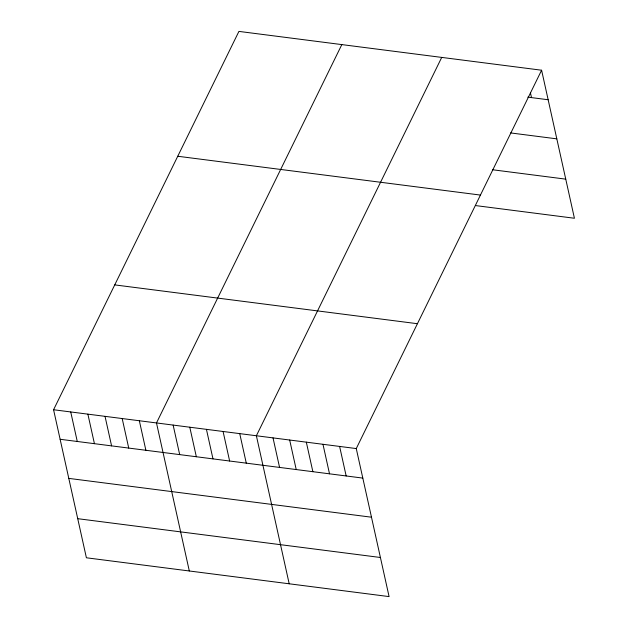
<?xml version="1.0" encoding="UTF-8"?>
<svg xmlns="http://www.w3.org/2000/svg" width="628" height="628" viewBox="0 0 628 628"><rect width="100%" height="100%" fill="white"/><g stroke="black" fill="none" stroke-linecap="round" stroke-linejoin="round"><path stroke-width="0.94" d="M541.603 70.218L356.264 448.565L389.085 596.6L86.397 557.782L53.576 409.746L238.915 31.4L541.603 70.218L574.424 218.254L475.459 205.56M341.828 44.596L156.49 422.95L189.311 570.978M441.72 57.407L256.381 435.754L289.194 583.789M527.803 97.136L548.15 99.742M510.572 132.924L556.816 138.851M492.69 169.772L565.75 179.145M177.755 156.254L480.444 195.073M114.743 284.892L417.424 323.71M53.576 409.746L356.264 448.565M60.123 439.278L362.811 478.096M68.797 478.387L371.478 517.205M77.731 518.681L380.411 557.491M530.448 92.85L531.5 97.607M339.615 446.43L346.161 475.961M322.973 444.294L329.512 473.826M306.323 442.159L312.87 471.691M289.673 440.024L296.22 469.556M273.023 437.889L279.57 467.42M239.731 433.618L246.278 463.15M223.081 431.483L229.628 461.015M206.431 429.348L212.978 458.88M189.789 427.213L196.336 456.744M173.14 425.085L179.687 454.609M139.338 420.744L145.884 450.276M122.185 418.546L128.732 448.078M105.033 416.348L111.58 445.88M87.881 414.15L94.428 443.674M70.728 411.952L77.275 441.476"/></g></svg>
